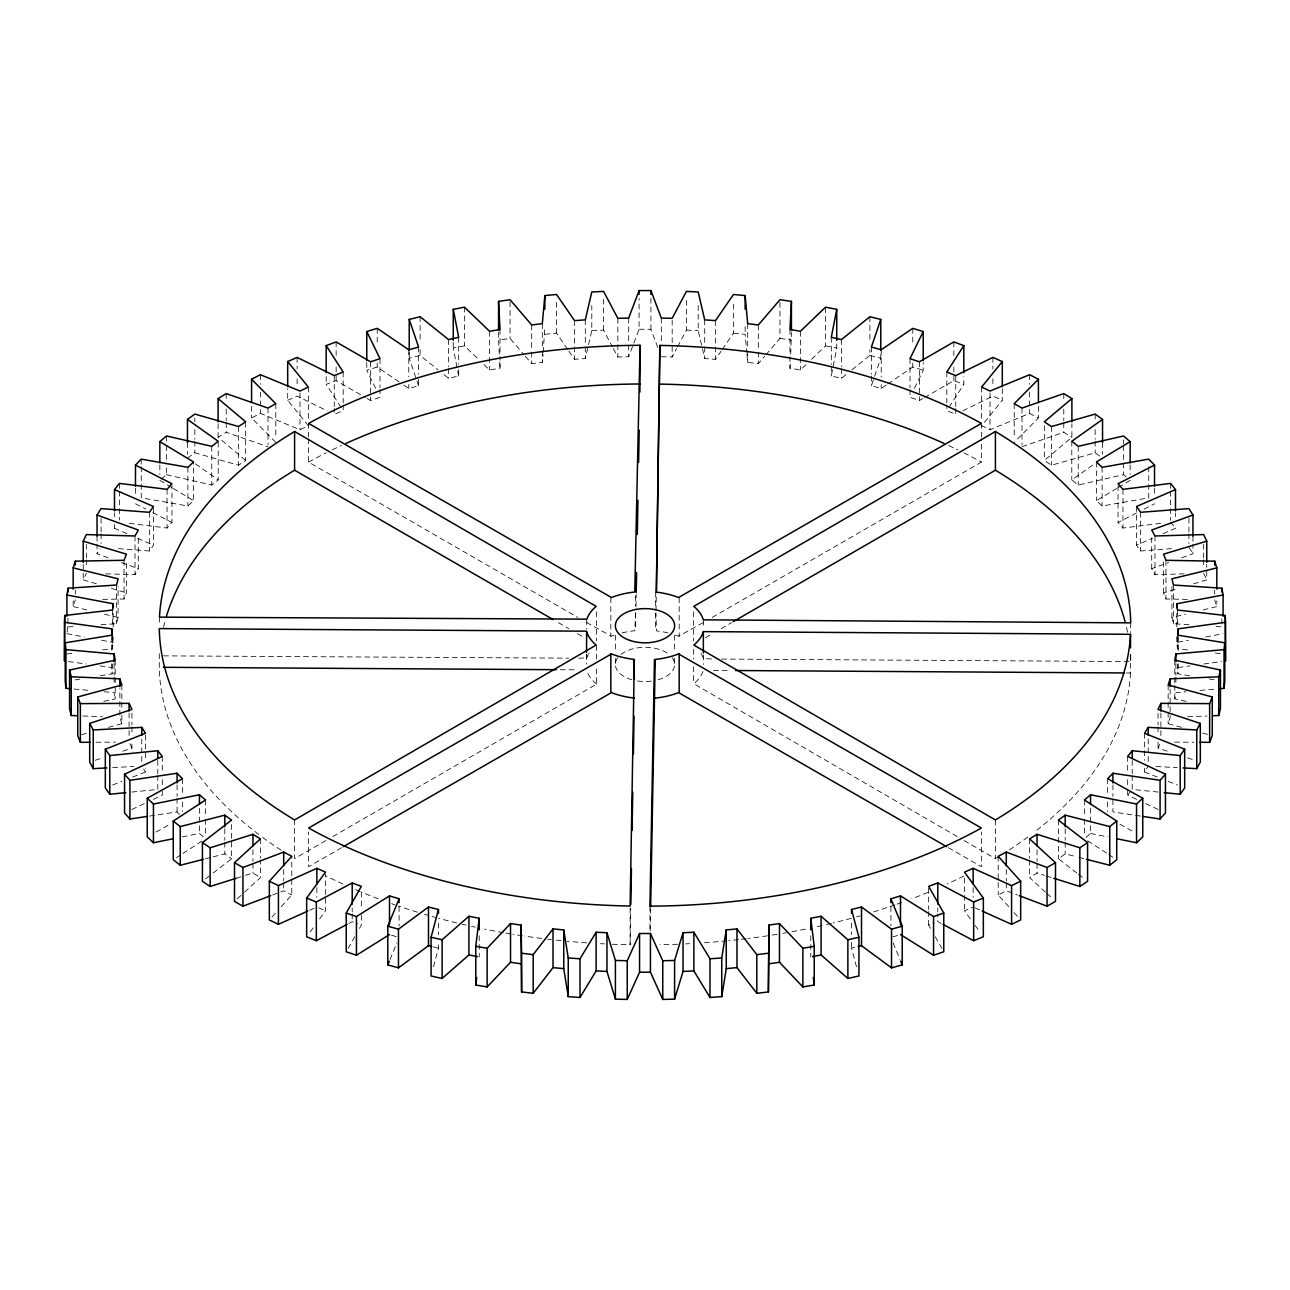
<?xml version="1.0" encoding="UTF-8"?>
<svg xmlns="http://www.w3.org/2000/svg" width="1290" height="1290" viewBox="0 0 1290 1290"><rect width="100%" height="100%" fill="white"/><g stroke="black" fill="none" stroke-linecap="round" stroke-linejoin="round"><path stroke-width="0.75" stroke-dasharray="5 3.75" d="M612.331 944.232A485.75 280.446 0 0 0 630.133 944.731L630.762 908.628M667.946 632.89A59.243 34.201 0 0 0 656.417 630.858L655.965 612.734M655.997 610.718L656.271 594.674M622.054 632.89A59.243 34.201 0 0 1 634.777 630.729L635.938 608.59M635.986 606.59L636.196 594.561M650.208 930.816L650.612 908.757M1189.606 675.75L1177.883 673.832L1178.109 663.689M805.992 364.619L800.413 369.972L789.98 368.214L790.286 362.184M790.706 354.153L791.431 332.352M525.32 356.233L531.674 363.651L542.316 362.377L543.042 354.347M543.219 352.331L544.848 326.531M102.587 649.854L112.552 648.725L113.214 636.647M67.209 631.987L68.112 617.217M1186.203 701.341L1174.787 698.874L1175.899 692.633L1185.929 691.73M845.95 374.664L841.467 378.276L831.308 376.019L836.742 348.058L836.742 342.253M568.89 351.138L574.518 359.313L585.305 358.539L591.788 330.659L591.788 305.504M101.039 624.731L116.535 623.715L118.083 617.507L118.083 586.547M433.537 966.726L438.471 948.182L438.471 942.377M86.849 609.912L73.175 606.59L75.336 599.866M578.662 658.222L586.869 657.836A59.243 34.201 0 0 1 588.337 654.449M1181.575 727.334L1168.16 723.69L1170.143 717.53L1170.143 688.505M886.198 385.081L881.215 388.467L871.411 385.742L880.764 358.136L880.764 352.331M613.379 348.606L617.829 357.007L628.682 356.75L639.082 329.272L639.082 298.312M102.62 599.382L124.05 598.995L126.468 592.868L126.468 561.908M390.048 959.421L396.836 942.99M96.395 583.822L83.237 579.871L86.349 573.276M1167.24 751.167L1158.049 748.119L1160.903 742.056M914.4 388.306L923.221 370.246L923.221 362.506M661.318 356.75L672.171 357.007L676.621 348.606M677.524 346.929L686.409 330.111L686.409 299.151M105.812 573.84L135.015 574.695L138.288 568.697L138.288 537.753M348.123 948.44L354.734 936.75M359.459 928.381L361.345 925.043L361.345 911.498M108.296 557.812L97.04 553.716L100.072 548.895M1157.307 777.064L1144.52 771.984L1148.229 766.083M948.956 407.398L963.824 384.323L963.824 376.583M698.212 305.504L698.212 330.659L704.695 358.539L715.482 359.313L721.11 351.138M722.239 349.509L733.478 333.159L733.478 302.215M118.47 548.621L149.382 550.991L153.494 545.17L153.494 506.486M310.181 931.912L314.905 925.414M319.614 918.932L325.499 910.821L325.499 874.072M126.904 533.673L114.504 528.303L116.955 525.191M1136.667 799.365L1127.67 795.14L1131.072 790.851M1002.314 388.645L1002.314 400.255L981.642 425.732L990.011 429.747L1029.63 413.364L1038.418 417.944L1014.214 442.373M746.958 354.347L747.684 362.377L758.327 363.651L764.68 356.233M765.954 354.75L779.95 338.432L779.95 301.667M129.339 523.321L167.039 528.045L171.957 522.45L171.957 485.685M271.964 917.013L275.931 912.594M281.22 906.725L291.782 894.97L291.782 856.286M811.571 359.265L825.519 345.865L825.519 307.165M141.255 466.867L141.255 497.827L187.888 506.003L193.581 500.649L193.581 461.965M237.376 898.759L243.133 893.47M244.568 892.148L260.403 877.587L260.403 860.172M161.169 479.203L166.458 474.672L166.458 463.062M1085.986 837.371L1090.55 833.469L1090.55 808.314M1099.596 455.983L1095.162 452.79L1051.463 465.222L1044.336 460.482L1071.893 437.278L1071.893 423.733M957.228 836.565L693.827 683.781A59.243 34.201 0 0 0 703.131 671.01M851.932 369.859L869.895 355.427L869.895 349.622M166.458 474.672L211.77 485.024L218.203 479.961L218.203 441.261M205.481 878.942L211.625 874.201M213.156 873.007L231.587 858.769L231.587 820.085M187.453 458.127L194.838 452.79L238.537 465.222L245.664 460.482L245.664 421.798M1076.844 873.007L1058.413 858.769L1065.201 853.867L1076.811 856.834M1126.186 476.945L1123.542 474.672L1078.23 485.024L1071.796 479.961L1094.452 463.868M887.859 383.952L912.772 367.037L923.221 370.246M176.488 857.657L181.326 854.48M182.938 853.432L202.304 840.79M245.664 460.482L218.107 437.278L226.218 432.295L268.014 446.759M1045.432 892.148L1029.597 877.587L1037.047 873.007L1044.497 875.346M1148.745 466.867L1148.745 497.827L1102.111 506.003L1096.419 500.649L1116.656 488.475M1118.349 487.459L1130.153 480.348M909.998 389.596L909.998 397.32L919.383 400.497L922.834 398.513M924.559 397.53L953.858 380.631L963.824 384.323M325.838 840.58L294.588 858.64L294.588 819.94M332.772 836.565L596.609 684.135L596.609 666.737M675.492 635.099A59.243 34.201 0 0 1 678.54 636.228L703.485 622.457M712.177 617.442L981.4 462.11L981.4 438.89M341.608 847.691L308.6 866.719L308.6 831.905M705.533 637.679L712.483 633.664M721.158 628.649L731.575 622.635M156.042 832.034L170.087 824.229M348.784 923.463L352.202 921.64L357.685 923.688M275.786 442.373L251.582 417.944L260.37 413.364L299.99 429.747L308.358 425.732L287.686 400.255L287.686 388.645M1008.78 906.725L998.218 894.97L1006.297 890.761L1017.407 894.97M1160.661 523.321L1122.961 528.045L1118.043 522.45L1137.151 512.678M1144.101 509.115L1154.518 503.793M962.808 410.833L992.897 396.111L1002.314 400.255M131.757 809.523L144.335 803.606M153.333 799.365L162.33 795.14L162.33 789.335M309.536 910.305L315.034 907.837M287.686 400.255L297.103 396.111L327.192 410.833M970.386 918.932L964.501 910.821L973.144 907.015M1171.53 548.621L1140.618 550.991L1136.506 545.17L1152.454 538.269M1163.096 533.673L1175.496 528.303L1175.496 524.433M586.515 622.457L611.46 636.228A59.243 34.201 0 0 1 614.508 635.099M112.617 785.029L121.744 781.401M132.693 777.064L145.48 771.984L145.48 768.114M272.593 894.97L283.703 890.761L291.782 894.97M341.044 407.398L326.177 384.323L336.142 380.631L365.441 397.53M930.542 928.381L928.655 925.043L934.137 923.011M1184.188 573.84L1154.985 574.695L1151.712 568.697L1168.579 562.569M1181.705 557.812L1192.96 553.716L1192.96 544.041M1021.986 446.759L1063.782 432.295L1071.893 437.278M367.166 398.513L370.617 400.497L380.002 397.32L380.002 389.596M95.202 760.294L102.539 757.859M122.76 751.167L131.951 748.119L131.951 742.314M236.215 878.28L243.649 875.942M245.503 875.346L252.953 873.007L260.403 877.587M375.6 388.306L366.779 370.246L377.228 367.037L402.141 383.952M892.825 936.927L898.582 935.169M1187.38 599.382L1165.95 598.995L1163.532 592.868L1178.576 588.353M1193.605 583.822L1206.763 579.871L1206.763 564.391M403.802 385.081L408.785 388.467L418.589 385.742L418.589 376.067M81.576 734.623L87.317 733.059M108.424 727.334L121.841 723.69L121.841 712.096M205.433 858.834L211.254 857.334M213.189 856.834L224.799 853.867L231.587 858.769M418.589 385.742L409.236 358.136L420.105 355.427L438.068 369.859M856.463 966.726L851.529 948.182L858.189 946.521M1188.961 624.731L1173.465 623.715L1171.917 617.507L1185.574 614.185M1203.151 609.912L1216.825 606.59L1216.825 600.785M444.05 374.664L448.533 378.276L458.692 376.019L458.692 366.344M103.797 701.341L115.213 698.874L115.213 685.345M182.213 836.936L199.45 833.469L205.529 838.677M458.692 376.019L453.258 348.058L464.481 345.865L478.429 359.265M1187.413 649.854L1177.448 648.725L1176.786 642.452L1188.364 640.259M1205.715 636.986L1223.081 633.696M484.008 364.619L489.587 369.972L500.02 368.214L500.02 356.604M74.997 679.911L80.851 678.943M100.394 675.75L112.117 673.832L112.117 664.157M149.559 816.054L177.069 811.926L181.052 816.038M499.294 354.153L498.569 340.092L510.05 338.432L524.046 354.75M1178.109 667.559L1189.961 665.914M1203.78 664.011L1221.549 661.544M66.741 653.933L74.707 653.03M131.806 792.044L157.799 789.416L157.799 775.871M544.848 334.271L556.522 333.159L567.761 349.509M1199.974 690.472L1216.019 689.037M68.112 626.892L73.933 626.505M112.665 767.615L134.015 766.486M591.788 330.659L603.591 330.111L612.476 346.929M1187.639 716.788L1207.085 715.982M95.96 742.234L115.455 742.137M639.082 329.272L650.918 329.272L657.852 347.591M1174.545 742.137L1194.04 742.234M163.508 655.852L568.6 658.158M711.532 658.997L703.356 658.513A59.243 34.201 0 0 0 701.663 654.449M721.61 659.061L1130.717 661.56L1130.717 653.82M713.418 670.381L729.543 670.478M1126.493 672.977L1130.524 672.993L1130.524 653.643M560.328 669.72L576.453 669.816M82.915 715.982L102.361 716.788M686.409 330.111L698.212 330.659M1155.985 766.486L1177.335 767.615M1216.067 626.505L1221.888 626.892L1221.888 617.217M73.982 689.037L90.026 690.472M104.071 691.73L114.101 692.633L115.213 698.874M733.478 333.159L745.152 334.271L746.781 352.331M1158.194 792.044L1132.201 789.416L1132.201 775.871M1215.293 653.03L1223.259 653.933M68.451 661.544L86.22 664.011M100.04 665.914L111.891 667.559L112.117 673.832M779.95 338.432L791.431 340.092M1140.441 816.054L1112.931 811.926L1112.931 798.397M1209.149 678.943L1215.003 679.911M66.919 633.696L84.285 636.986M101.636 640.259L113.214 642.452M825.519 345.865L836.742 348.058M1090.55 833.469L1107.788 836.936M104.426 614.185L118.083 617.507M869.895 355.427L880.764 358.136M433.472 946.941L438.471 948.182M1078.746 857.334L1084.568 858.834M1202.683 733.059L1208.424 734.623M111.424 588.353L126.468 592.868M391.418 935.169L397.175 936.927M1046.351 875.942L1053.785 878.28M1187.461 757.859L1194.798 760.294M121.421 562.569L138.288 568.697M1168.256 781.401L1177.383 785.029M137.546 538.269L153.494 545.17M318.582 907.773L325.499 910.821M974.966 907.837L980.464 910.305M1145.665 803.606L1158.243 809.523M135.482 503.793L145.899 509.115M152.849 512.678L171.957 522.45M941.216 923.463L937.798 921.64L937.798 913.917M1119.914 824.229L1133.958 832.034M308.6 438.89L308.6 462.11L577.823 617.442M964.162 840.58L995.412 858.64A485.75 280.446 0 0 0 1000.524 855.512M558.425 622.635L568.842 628.649M577.517 633.664L584.467 637.679M948.392 847.691L981.4 866.719L981.4 831.905M159.847 480.348L171.651 487.459M173.344 488.475L193.581 500.649M1087.696 840.79L1107.062 853.432M1108.674 854.48L1113.512 857.657M195.548 463.868L218.203 479.961M1078.376 874.201L1084.519 878.942M596.609 684.135L596.174 683.781A59.243 34.201 0 0 1 586.869 671.01M1046.867 893.47L1052.624 898.759M1014.069 912.594L1018.036 917.013M1170.578 522.079L1175.496 528.303M975.095 925.414L979.819 931.912M1188.929 547.283L1192.96 553.716M143.625 769.034L145.48 771.984M935.266 936.75L941.877 948.44M1203.651 573.276L1206.763 579.871M129.806 743.572L131.951 748.119M893.164 942.99L899.952 959.421M1214.664 599.866L1216.825 606.59M121.841 723.69L119.857 717.53L119.857 688.505M499.714 362.184L500.02 368.214M1214.664 590.191L1214.664 594.061M1203.651 544.251L1203.651 557.796M1203.651 559.731L1203.651 567.471M1192.96 536.301L1192.96 542.106M1188.929 518.274L1188.929 531.819M1188.929 533.738L1188.929 543.413M1178.109 636.599L1178.109 652.079M1177.883 635.148L1177.883 650.612M1177.883 664.157L1177.883 673.832M1177.448 610.025L1177.448 625.505M1177.448 637.115L1177.448 648.725M1176.786 613.443L1176.786 626.988M1176.786 636.647L1176.786 642.452M1175.899 663.608L1175.899 675.218M1175.899 677.153L1175.899 682.958M1175.496 512.823L1175.496 516.693M1174.787 660.19L1174.787 683.41M1174.787 685.345L1174.787 698.874M1173.465 585.031L1173.465 623.715M1171.917 586.547L1171.917 617.507M1170.578 483.395L1170.578 489.184M1170.578 491.119L1170.578 520.144M1168.16 685.006L1168.16 700.486M1168.16 702.421L1168.16 710.161M1168.16 712.096L1168.16 723.69M1165.95 560.295L1165.95 598.995M1163.532 561.908L1163.532 592.868M1160.903 713.031L1160.903 736.251M1158.049 713.289L1158.049 724.899M1158.049 726.834L1158.049 734.574M1158.049 742.314L1158.049 748.119M1154.985 535.995L1154.985 574.695M1154.518 488.313L1154.518 496.053M1151.712 537.753L1151.712 568.697M1148.229 738.993L1148.229 762.213M1144.52 733.284L1144.52 760.374M1144.52 768.114L1144.52 771.984M1140.618 512.291L1140.618 550.991M1136.506 506.486L1136.506 545.17M1132.201 760.407L1132.201 773.952M1130.717 622.86L1130.717 632.535M1130.153 464.868L1130.153 474.543M1127.67 756.44L1127.67 771.92M1127.67 779.66L1127.67 787.4M1127.67 789.335L1127.67 795.14M1123.542 439.842L1123.542 443.712M1123.542 445.647L1123.542 461.127M1123.542 463.062L1123.542 474.672M1122.961 489.345L1122.961 528.045M1118.043 485.685L1118.043 522.45M1112.931 784.852L1112.931 796.462M1107.61 778.725L1107.61 794.188M1107.61 801.928L1107.61 811.604M1102.547 442.647L1102.547 454.257M1102.111 467.319L1102.111 506.003M1096.419 461.965L1096.419 500.649M1095.162 414.09L1095.162 421.83M1095.162 429.57L1095.162 439.245M1095.162 441.18L1095.162 452.79M1084.471 799.977L1084.471 817.392M1084.471 819.327L1084.471 834.807M1078.23 446.324L1078.23 485.024M1071.796 441.261L1071.796 479.961M1065.201 828.712L1065.201 840.322M1065.201 842.257L1065.201 853.867M1063.782 393.611L1063.782 401.351M1063.782 409.091L1063.782 420.701M1063.782 422.636L1063.782 432.295M1058.413 820.085L1058.413 858.769M1051.463 426.538L1051.463 465.222M1044.336 425.668L1044.336 460.482M1038.418 406.334L1038.418 417.944M1037.047 849.788L1037.047 861.398M1037.047 863.332L1037.047 873.007M1029.63 374.681L1029.63 384.339M1029.63 392.079L1029.63 413.364M1029.597 838.887L1029.597 858.237M1029.597 860.172L1029.597 877.587M1021.986 408.075L1021.986 444.824M1014.214 403.673L1014.214 438.503M1006.297 869.476L1006.297 881.086M1006.297 883.021L1006.297 890.761M998.218 856.286L998.218 894.97M995.412 819.94L995.412 858.64M992.897 357.411L992.897 369.021M992.897 378.696L992.897 386.436M990.011 392.982L990.011 429.747M981.642 387.048L981.642 419.927M981.4 423.41L981.4 436.955M973.144 887.665L973.144 897.34M964.501 877.942L964.501 910.821M955.729 375.6L955.729 406.56M955.729 408.495L955.729 414.3L946.828 410.688L946.828 404.883M953.858 341.931L953.858 355.476M953.858 367.086L953.858 380.631M946.828 371.988L946.828 402.948M937.798 908.112L937.798 911.982M928.655 888.278L928.655 909.563M928.655 911.498L928.655 925.043M919.383 361.813L919.383 400.497M912.772 328.337L912.772 345.752M912.772 363.167L912.772 367.037M909.998 358.636L909.998 387.661M890.906 906.564L890.906 925.914M881.215 349.784L881.215 376.857M881.215 384.597L881.215 388.467M871.411 347.058L871.411 374.132M871.411 376.067L871.411 385.742M869.895 316.727L869.895 341.882M851.529 923.043L851.529 934.637M851.529 942.377L851.529 948.182M841.467 339.576L841.467 366.666M841.467 368.601L841.467 378.276M831.308 337.319L831.308 364.409M831.308 366.344L831.308 376.019M810.781 935.685L810.781 956.97M800.413 331.288L800.413 369.972M789.98 329.514L789.98 354.669M789.98 356.604L789.98 368.214M758.327 324.951L758.327 350.106M758.327 352.041L758.327 363.651M747.684 323.677L747.684 348.832M747.684 350.767L747.684 362.377M745.152 326.531L745.152 334.271M715.482 320.613L715.482 359.313M704.695 319.856L704.695 345.011M704.695 346.945L704.695 358.539M703.469 620.264L703.469 628.004M703.356 654.836L703.356 664.511M693.391 611.799L693.391 640.824M693.391 649.322L693.391 658.997M693.391 666.737L693.391 684.135M679.169 597.786L679.169 636.486M674.622 635.228L674.622 651.047M674.622 658.432L674.622 664.592M672.171 320.259L672.171 357.007M661.318 318.066L661.318 343.204M655.659 592.078L655.659 605.623M655.659 613.363L655.659 630.778M650.918 298.312L650.918 329.272M649.95 906.161L649.95 931.299M635.535 595.835L635.535 605.51M635.535 613.25L635.535 630.665M630.133 907.967L630.133 944.731M628.682 318.066L628.682 343.204M628.682 345.139L628.682 356.75M617.829 318.324L617.829 357.007M615.378 635.228L615.378 651.047M615.378 658.432L615.378 664.592M610.831 597.786L610.831 636.486M603.591 299.151L603.591 330.111M596.609 611.799L596.609 640.824M596.609 645.452L596.609 658.997M586.724 619.571L586.724 629.246M586.724 654.401L586.724 658.271M586.531 654.401L586.531 664.076M585.305 319.856L585.305 345.011M585.305 346.945L585.305 358.539M574.518 320.613L574.518 359.313M556.522 302.215L556.522 333.159M542.316 323.677L542.316 348.832M542.316 350.767L542.316 362.377M531.674 324.951L531.674 350.106M531.674 352.041L531.674 363.651M510.05 301.667L510.05 338.432M500.02 329.514L500.02 354.669M498.569 332.352L498.569 340.092M489.587 331.288L489.587 369.972M479.219 935.685L479.219 956.97M464.481 307.165L464.481 345.865M458.692 337.319L458.692 364.409M453.258 342.253L453.258 348.058M448.533 339.576L448.533 366.666M448.533 368.601L448.533 378.276M438.471 923.043L438.471 934.637M420.105 316.727L420.105 341.882M420.105 349.622L420.105 355.427M418.589 347.058L418.589 374.132M409.236 352.331L409.236 358.136M408.785 349.784L408.785 376.857M408.785 384.597L408.785 388.467M399.094 906.564L399.094 925.914M380.002 358.636L380.002 387.661M377.228 328.337L377.228 345.752M377.228 363.167L377.228 367.037M370.617 361.813L370.617 400.497M366.779 362.506L366.779 370.246M361.345 892.148L361.345 909.563M352.202 908.112L352.202 911.982M352.202 913.917L352.202 921.64M343.172 371.988L343.172 402.948M343.172 404.883L343.172 410.688L334.271 414.3L334.271 408.495M336.142 341.931L336.142 355.476M336.142 367.086L336.142 380.631M334.271 375.6L334.271 406.56M326.177 376.583L326.177 384.323M316.856 887.665L316.856 897.34M308.6 423.41L308.6 436.955M308.358 387.048L308.358 419.927M299.99 392.982L299.99 429.747M297.103 357.411L297.103 369.021M297.103 378.696L297.103 386.436M283.703 869.476L283.703 881.086M283.703 883.021L283.703 890.761M275.786 403.673L275.786 438.503M268.014 408.075L268.014 444.824M260.37 374.681L260.37 384.339M260.37 392.079L260.37 413.364M260.403 838.887L260.403 858.237M252.953 849.788L252.953 861.398M252.953 863.332L252.953 873.007M251.582 406.334L251.582 417.944M238.537 426.538L238.537 465.222M226.218 393.611L226.218 401.351M226.218 409.091L226.218 420.701M226.218 422.636L226.218 432.295M224.799 828.712L224.799 840.322M224.799 842.257L224.799 853.867M218.107 423.733L218.107 437.278M211.77 446.324L211.77 485.024M205.529 799.977L205.529 817.392M205.529 819.327L205.529 834.807M199.45 808.314L199.45 833.469M194.838 417.96L194.838 421.83M194.838 429.57L194.838 439.245M194.838 441.18L194.838 452.79M187.888 467.319L187.888 506.003M187.453 442.647L187.453 454.257M182.39 778.725L182.39 794.188M182.39 801.928L182.39 811.604M177.069 784.852L177.069 796.462M177.069 798.397L177.069 811.926M167.039 489.345L167.039 528.045M166.458 435.972L166.458 443.712M166.458 445.647L166.458 461.127M162.33 756.44L162.33 771.92M162.33 779.66L162.33 787.4M159.847 464.868L159.847 474.543M159.476 617.136L159.476 624.876M159.283 653.74L159.283 667.285A485.75 280.446 0 0 0 260.644 835.904M157.799 760.407L157.799 773.952M149.382 512.291L149.382 550.991M145.48 735.219L145.48 760.374M141.771 738.993L141.771 762.213M141.255 459.127L141.255 464.932M135.482 488.313L135.482 496.053M135.015 535.995L135.015 574.695M131.951 713.289L131.951 724.899M131.951 726.834L131.951 734.574M129.097 713.031L129.097 736.251M124.05 560.295L124.05 598.995M121.841 685.006L121.841 700.486M121.841 702.421L121.841 710.161M119.422 483.395L119.422 489.184M119.422 491.119L119.422 520.144M116.535 585.031L116.535 623.715M115.213 660.19L115.213 683.41M114.504 512.823L114.504 516.693M114.504 524.433L114.504 528.303M114.101 663.608L114.101 675.218M114.101 677.153L114.101 682.958M113.214 613.443L113.214 626.988M112.552 610.025L112.552 625.505M112.552 637.115L112.552 648.725M112.117 635.148L112.117 650.612M111.891 636.599L111.891 652.079M111.891 663.689L111.891 667.559M101.072 518.274L101.072 531.819M101.072 533.738L101.072 543.413M97.04 536.301L97.04 542.106M97.04 544.041L97.04 553.716M86.349 544.251L86.349 557.796M86.349 559.731L86.349 567.471M83.237 564.391L83.237 579.871M75.336 590.191L75.336 594.061M73.175 600.785L73.175 606.59M672.3 657.787A29.622 17.093 0 0 1 656.481 680.185M651.289 681.12A29.622 17.093 0 0 1 636.954 680.878M631.874 679.749A29.622 17.093 0 0 1 617.7 657.787M620.925 654.449A29.622 17.093 0 0 1 669.075 654.449M1130.524 672.993A485.75 280.446 0 0 1 1033.87 832.485M1027.84 837.033A485.75 280.446 0 0 1 1008.845 850.223M963.84 875.991A485.75 280.446 0 0 1 947.086 884.037M928.107 892.309A485.75 280.446 0 0 1 911.772 898.791M901.758 902.484A485.75 280.446 0 0 1 896.695 904.274M894.986 904.87A485.75 280.446 0 0 1 872.556 912.191M860.204 915.836A485.75 280.446 0 0 1 856.657 916.835M851.287 918.319A485.75 280.446 0 0 1 833.179 922.963M831.34 923.398A485.75 280.446 0 0 1 824.004 925.124M822.149 925.543A485.75 280.446 0 0 1 814.748 927.188M805.428 929.123A485.75 280.446 0 0 1 790.383 932.009M786.594 932.686A485.75 280.446 0 0 1 782.804 933.347M777.096 934.299A485.75 280.446 0 0 1 771.356 935.202M767.534 935.798A485.75 280.446 0 0 1 748.248 938.459M746.313 938.701A485.75 280.446 0 0 1 740.492 939.394M738.557 939.604A485.75 280.446 0 0 1 728.802 940.652M726.851 940.845A485.75 280.446 0 0 1 703.324 942.829M689.521 943.683A485.75 280.446 0 0 1 685.587 943.877M677.669 944.232A485.75 280.446 0 0 1 659.867 944.731M604.413 943.877A485.75 280.446 0 0 1 600.479 943.683M586.676 942.829A485.75 280.446 0 0 1 567.052 941.232M561.198 940.652A485.75 280.446 0 0 1 555.345 940.039M551.443 939.604A485.75 280.446 0 0 1 547.557 939.168M541.752 938.459A485.75 280.446 0 0 1 524.385 936.072M522.466 935.798A485.75 280.446 0 0 1 512.904 934.299M511.001 933.976A485.75 280.446 0 0 1 505.293 933.009M503.406 932.686A485.75 280.446 0 0 1 484.572 929.123M475.252 927.188A485.75 280.446 0 0 1 471.543 926.365M465.996 925.124A485.75 280.446 0 0 1 462.32 924.269M456.821 922.963A485.75 280.446 0 0 1 438.713 918.319M436.923 917.835A485.75 280.446 0 0 1 424.475 914.288M417.444 912.191A485.75 280.446 0 0 1 398.417 906.048M395.014 904.87A485.75 280.446 0 0 1 391.612 903.677M378.228 898.791A485.75 280.446 0 0 1 361.893 892.309M360.281 891.632A485.75 280.446 0 0 1 355.492 889.616M342.914 884.037A485.75 280.446 0 0 1 326.16 875.991M281.156 850.223A485.75 280.446 0 0 1 262.16 837.033M163.508 627.343A485.75 280.446 0 0 1 164.927 621.683M308.6 462.11A485.75 280.446 0 0 1 326.16 452.838M332.175 449.871A485.75 280.446 0 0 1 341.366 445.518M948.634 445.518A485.75 280.446 0 0 1 957.825 449.871M963.84 452.838A485.75 280.446 0 0 1 981.4 462.11M1126.493 627.343A485.75 280.446 0 0 1 1127.702 633.019M1130.524 655.836A485.75 280.446 0 0 1 1130.717 661.56M588.692 653.788A59.243 34.201 0 0 1 589.078 653.127M700.922 653.127A59.243 34.201 0 0 1 701.309 653.788"/><path stroke-width="1.5" d="M634.341 659.367L630.133 906.032A485.75 280.446 0 0 1 308.6 828.035L611.46 653.917A59.243 34.201 0 0 0 633.584 659.287L634.341 678.717M630.826 904.629L631.439 868.525M632.084 830.421L632.745 792.318M633.39 754.215L634.035 716.111M659.867 345.414L656.417 592.158A59.243 34.201 0 0 1 678.54 597.528L981.4 423.41A485.75 280.446 0 0 0 659.867 345.414L656.304 592.674M640.05 345.285L634.777 592.029A59.243 34.201 0 0 0 611.46 597.528L308.6 423.41A485.75 280.446 0 0 1 640.05 345.285L639.904 392.015M636.228 592.545L636.599 572.502M637.292 534.399L637.921 500.31M638.615 462.191L639.195 430.118M654.465 659.48L649.95 906.161A485.75 280.446 0 0 0 981.4 828.035L678.54 653.917A59.243 34.201 0 0 1 655.223 659.416L650.644 906.741M498.569 301.392L500.02 329.514L489.587 331.288L464.481 307.165L453.258 309.358L458.692 337.319L448.533 339.576L420.105 316.727L409.236 319.436L418.589 347.058L408.785 349.784L377.228 328.337L366.779 331.562L380.002 358.636L370.617 361.813L336.142 341.931L326.177 345.623L343.172 371.988L334.271 375.6L297.103 357.411L287.686 361.555L308.358 387.048L299.99 391.047L260.37 374.681L251.582 379.26L275.786 403.673L268.014 408.075L226.218 393.611L218.107 398.594L245.664 421.798L238.537 426.538L194.838 414.09L187.453 419.427L218.203 441.261L211.77 446.324L166.458 435.972L159.847 441.648L193.581 461.965L187.888 467.319L141.255 459.127L135.482 465.093L171.957 483.75L167.039 489.345L119.422 483.395L114.504 489.603L153.494 506.486L149.382 512.291L101.072 508.599L97.04 515.016L138.288 530.013L135.015 535.995L86.349 534.576L83.237 541.171L126.468 554.168L124.05 560.295L75.336 561.166L73.175 567.89L118.083 578.807L116.535 585.031L68.112 588.192L66.919 594.996L113.214 603.768L112.552 610.025L64.742 615.475L64.5 622.296L111.891 628.859L112.117 635.148L65.226 642.807L65.951 649.628L114.101 653.933L115.213 660.19L69.563 670.042L71.256 676.799L119.857 678.83L121.841 685.006L77.739 696.971L80.367 703.631L129.097 703.372L131.951 709.419L89.687 723.432L93.251 729.947L141.771 727.383L145.48 733.284L105.328 749.232L109.795 755.569L157.799 750.732L162.33 756.44L124.549 774.226L129.919 780.321L177.069 773.242L182.39 778.725L147.254 798.22L153.446 804.041L199.45 794.769L205.529 799.977L173.263 821.069L180.261 826.584L224.799 815.167L231.587 820.085L202.417 842.612L210.157 847.788L252.953 834.308L260.403 838.887L234.506 862.72L242.955 867.509L283.703 852.077L291.782 856.286L269.336 881.247L278.43 885.617L316.856 868.315L325.499 872.137L306.649 898.082L316.34 902L352.202 882.957L361.345 886.343L346.236 913.094L356.443 916.561L389.499 895.873L399.094 898.824L387.79 926.204L398.465 929.171L428.49 906.999L438.471 909.498L431.07 937.298L431.07 975.998L442.131 978.449L442.131 939.749L468.915 916.255L479.219 918.27L475.768 946.328L475.768 985.028L487.136 986.947L487.136 948.263L510.518 923.576L521.063 925.091L521.595 991.929L533.189 993.316L533.189 954.616L553.023 928.913L563.746 929.929L563.746 968.629L568.245 996.638L580 997.476L580 958.776L596.125 932.235L606.961 932.751L606.961 971.435L615.411 999.153L627.246 999.428L627.246 960.727L639.566 933.508L650.434 933.508L650.434 972.208L662.754 999.428L674.589 999.153L674.589 960.453L683.039 932.751L693.875 932.235L693.875 970.918L710 997.476L721.755 996.638L721.755 957.954L726.254 929.929L736.977 928.913L736.977 967.613L756.811 993.316L768.405 991.929L768.937 925.091L779.482 923.576L802.864 948.263L802.864 986.947L814.232 985.028L814.232 946.328L810.781 918.27L821.085 916.255L847.869 939.749L847.869 978.449L858.93 975.998L858.93 937.298L851.529 909.498L861.51 906.999L891.535 929.171L902.21 926.204L890.906 898.824L900.501 895.873L933.557 916.561L943.764 913.094L928.655 886.343L937.798 882.957L973.66 902L983.351 898.082L964.501 872.137L973.144 868.315L1011.57 885.617L1020.664 881.247L998.218 856.286L1006.297 852.077L1047.045 867.509L1055.494 862.72L1029.597 838.887L1037.047 834.308L1079.843 847.788L1087.583 842.612L1058.413 820.085L1065.201 815.167L1109.739 826.584L1116.737 821.069L1084.471 799.977L1090.55 794.769L1136.555 804.041L1142.746 798.22L1107.61 778.725L1112.931 773.242L1160.081 780.321L1165.45 774.226L1127.67 756.44L1132.201 750.732L1180.205 755.569L1184.671 749.232L1144.52 733.284L1148.229 727.383L1196.749 729.947L1200.313 723.432L1158.049 709.419L1160.903 703.372L1209.633 703.631L1212.261 696.971L1168.16 685.006L1170.143 678.83L1218.744 676.799L1220.437 670.042L1174.787 660.19L1175.899 653.933L1224.049 649.628L1224.774 642.807L1177.883 635.148L1178.109 628.859L1225.5 622.296L1225.258 615.475L1177.448 610.025L1176.786 603.768L1223.081 594.996L1221.888 588.192L1173.465 585.031L1171.917 578.807L1216.825 567.89L1214.664 561.166L1165.95 560.295L1163.532 554.168L1206.763 541.171L1203.651 534.576L1154.985 535.995L1151.712 530.013L1192.96 515.016L1188.929 508.599L1140.618 512.291L1136.506 506.486L1175.496 489.603L1170.578 483.395L1122.961 489.345L1118.043 483.75L1154.518 465.093L1148.745 459.127L1102.111 467.319L1096.419 461.965L1130.153 441.648L1123.542 435.972L1078.23 446.324L1071.796 441.261L1102.547 419.427L1095.162 414.09L1051.463 426.538L1044.336 421.798L1071.893 398.594L1063.782 393.611L1021.986 408.075L1014.214 403.673L1038.418 379.26L1029.63 374.681L990.011 391.047L981.642 387.048L1002.314 361.555L992.897 357.411L955.729 375.6L946.828 371.988L963.824 345.623L953.858 341.931L919.383 361.813L909.998 358.636L923.221 331.562L912.772 328.337L881.215 349.784L871.411 347.058L880.764 319.436L869.895 316.727L841.467 339.576L831.308 337.319L836.742 309.358L825.519 307.165L800.413 331.288L789.98 329.514L791.431 301.392L779.95 299.731L758.327 324.951L747.684 323.677L745.152 295.587L733.478 294.475L715.482 320.613L704.695 319.856L698.212 291.975L686.409 291.411L672.171 318.324L661.318 318.066L650.918 290.572L639.082 290.572L628.682 318.066L617.829 318.324L603.591 291.411L591.788 291.975L585.305 319.856L574.518 320.613L556.522 294.475L544.848 295.587L542.316 323.677L531.674 324.951L510.05 299.731L498.569 301.392L498.569 330.417M768.405 991.929L768.937 925.091M1220.034 688.683L1224.049 688.328L1224.774 681.507L1224.774 642.807M475.768 985.028L476.687 977.546M721.755 996.638L726.254 968.629L726.254 929.929M1212.923 715.74L1218.744 715.499L1220.437 708.726L1220.437 670.042M674.589 999.153L683.039 971.435L683.039 932.751M1199.877 742.266L1209.633 742.331L1212.261 735.655L1212.261 696.971M431.811 946.521L428.49 945.699L398.465 967.855L387.79 964.888L389.306 961.244M627.246 999.428L639.566 972.208L639.566 933.508M1183.156 767.921L1196.749 768.647L1200.313 762.116L1200.313 723.432M580 997.476L596.125 970.918L596.125 932.235M1164.193 792.64L1180.205 794.253L1184.671 787.932L1184.671 749.232M533.189 993.316L553.023 967.613L553.023 928.913M1142.408 816.36L1160.081 819.005L1165.45 812.91L1165.45 774.226M487.136 986.947L510.518 962.275L510.518 923.576M1117.382 838.871L1136.555 842.741L1142.746 836.904L1142.746 798.22M442.131 978.449L468.915 954.955L468.915 916.255M1086.503 859.317L1109.739 865.268L1116.737 859.753L1116.737 821.069M1053.785 878.28L1079.843 886.472L1087.583 881.312L1087.583 842.612M346.236 913.094L346.236 951.794L356.443 955.245L389.499 934.573M995.412 431.505L693.827 606.365A59.243 34.201 0 0 1 703.356 619.829L1130.717 622.86A485.75 280.446 0 0 0 995.412 431.505L995.412 470.205A485.75 280.446 0 0 1 1125.073 621.683M343.334 846.675L611.46 692.601A59.243 34.201 0 0 0 633.584 697.971L634.341 698.051M733.317 621.619L995.412 470.205M1019.261 895.679L1047.045 906.193L1055.494 901.42L1055.494 862.72M306.649 898.082L306.649 936.766L316.34 940.7L347.075 924.366M982.287 911.127L1011.57 924.317L1020.664 919.947L1020.664 881.247M269.336 881.247L269.336 919.947L278.43 924.317L307.713 911.127M946.667 846.675L678.54 692.601A59.243 34.201 0 0 1 655.223 698.1L654.465 698.18M942.926 924.366L973.66 940.7L983.351 936.766L983.351 898.082M234.506 862.72L234.506 901.42L242.955 906.193L270.739 895.679M900.501 934.573L933.557 955.245L943.764 951.794L943.764 913.094M202.417 842.612L202.417 881.312L210.157 886.472L236.215 878.28M858.189 946.521L861.51 945.699L891.535 967.855L902.21 964.888L902.21 926.204M173.263 821.069L173.263 859.753L180.261 865.268L203.498 859.317M847.869 939.749L858.93 937.298M147.254 798.22L147.254 836.904L153.446 842.741L172.618 838.871M812.506 956.632L821.085 954.955L847.869 978.449M802.864 948.263L814.232 946.328M124.549 774.226L124.549 812.91L129.919 819.005L147.592 816.36M768.937 963.791L779.482 962.275L802.864 986.947M736.977 928.913L756.811 954.616L768.405 953.229M105.328 749.232L105.328 787.932L109.795 794.253L125.807 792.64M726.254 968.629L736.977 967.613M693.875 932.235L710 958.776L721.755 957.954M89.687 723.432L89.687 762.116L93.251 768.647L106.844 767.921M683.039 971.435L693.875 970.918M650.434 933.508L662.754 960.727L674.589 960.453M77.739 696.971L77.739 735.655L80.367 742.331L90.123 742.266M639.566 972.208L650.434 972.208M1130.524 634.309A485.75 280.446 0 0 1 995.412 819.94L693.827 645.081A59.243 34.201 0 0 0 703.356 631.616L1130.524 634.309L1130.524 647.838M586.531 631.181L159.283 628.585A485.75 280.446 0 0 0 294.588 819.94L596.174 645.081A59.243 34.201 0 0 1 586.644 631.616L586.531 652.466M735.59 670.526L1124.477 672.961M163.314 667.301L556.296 669.687M606.961 932.751L615.411 960.453L627.246 960.727M69.563 670.042L69.563 708.726L71.256 715.499L77.078 715.74M596.125 970.918L606.961 971.435M563.746 929.929L568.245 957.954L580 958.776M65.226 642.807L65.226 681.507L65.951 688.328L69.966 688.683M553.023 967.613L563.746 968.629M521.063 925.091L521.595 953.229L533.189 954.616M510.518 962.275L521.063 963.791M475.768 946.328L487.136 948.263M468.915 954.955L477.494 956.632M431.07 937.298L442.131 939.749M294.588 431.505L596.174 606.365A59.243 34.201 0 0 0 586.869 619.135L159.476 617.136A485.75 280.446 0 0 1 294.588 431.505L294.588 470.205A485.75 280.446 0 0 0 166.539 616.023M294.588 470.205L553.216 619.619M900.694 961.244L902.21 964.888M813.313 977.546L814.232 985.028M1225.5 622.296L1225.5 660.996L1225.258 615.475M1224.049 649.628L1224.049 688.328M1223.081 594.996L1223.081 616.281M1221.888 588.192L1221.888 592.062M1218.744 676.799L1218.744 715.499M1216.825 567.89L1216.825 589.175M1214.664 561.166L1214.664 565.036M1209.633 703.631L1209.633 742.331M1206.763 541.171L1206.763 562.456M1196.749 729.947L1196.749 768.647M1192.96 515.016L1192.96 536.301M1180.205 755.569L1180.205 794.253M1178.109 628.859L1178.109 634.664M1176.786 603.768L1176.786 607.638M1175.899 653.933L1175.899 661.673M1175.496 489.603L1175.496 510.888M1170.143 678.83L1170.143 686.57M1160.903 703.372L1160.903 711.096M1160.081 780.321L1160.081 819.005M1154.518 465.093L1154.518 486.378M1148.229 727.383L1148.229 735.123M1136.555 804.041L1136.555 842.741M1132.201 750.732L1132.201 758.472M1130.153 441.648L1130.153 462.933M1112.931 773.242L1112.931 782.917M1109.739 826.584L1109.739 865.268M1102.547 419.427L1102.547 442.647M1090.55 794.769L1090.55 804.444M1079.843 847.788L1079.843 886.472M1071.893 398.594L1071.893 421.798M1065.201 815.167L1065.201 826.777M1047.045 867.509L1047.045 906.193M1038.418 379.26L1038.418 402.464M1037.047 834.308L1037.047 845.918M1011.57 885.617L1011.57 924.317M1006.297 852.077L1006.297 865.606M1002.314 361.555L1002.314 386.71M973.66 902L973.66 940.7M973.144 868.315L973.144 883.795M963.824 345.623L963.824 372.713M937.798 882.957L937.798 904.242M933.557 916.561L933.557 955.245M923.221 331.562L923.221 360.571M900.501 895.873L900.501 924.898M891.535 929.171L891.535 967.855M890.906 898.824L890.906 902.694M880.764 319.436L880.764 350.396M861.51 906.999L861.51 945.699M851.529 909.498L851.529 913.368M836.742 309.358L836.742 340.318M821.085 916.255L821.085 954.955M810.781 918.27L810.781 929.88M791.431 301.392L791.431 330.417M779.482 923.576L779.482 962.275M756.811 954.616L756.811 993.316M745.152 295.587L745.152 309.132M710 958.776L710 997.476M703.356 631.616L703.356 652.901M679.169 653.659L679.169 692.359M662.754 960.727L662.754 999.428M650.918 290.572L650.918 294.442M639.082 290.572L639.082 294.442M615.411 960.453L615.411 999.153M610.831 653.659L610.831 692.359M568.245 957.954L568.245 996.638M544.848 295.587L544.848 309.132M521.595 953.229L521.595 991.929M479.219 918.27L479.219 929.88M453.258 309.358L453.258 340.318M438.471 909.498L438.471 913.368M428.49 906.999L428.49 945.699M409.236 319.436L409.236 350.396M399.094 898.824L399.094 902.694M398.465 929.171L398.465 967.855M389.499 895.873L389.499 924.898M387.79 926.204L387.79 964.888M366.779 331.562L366.779 360.571M356.443 916.561L356.443 955.245M352.202 882.957L352.202 904.242M326.177 345.623L326.177 372.713M316.856 868.315L316.856 883.795M316.34 902L316.34 940.7M287.686 361.555L287.686 386.71M283.703 852.077L283.703 865.606M278.43 885.617L278.43 924.317M252.953 834.308L252.953 845.918M251.582 379.26L251.582 402.464M242.955 867.509L242.955 906.193M224.799 815.167L224.799 826.777M218.107 398.594L218.107 421.798M210.157 847.788L210.157 886.472M199.45 794.769L199.45 804.444M187.453 419.427L187.453 442.647M180.261 826.584L180.261 865.268M177.069 773.242L177.069 782.917M159.847 441.648L159.847 462.933M157.799 750.732L157.799 758.472M153.446 804.041L153.446 842.741M141.771 727.383L141.771 735.123M135.482 465.093L135.482 486.378M129.919 780.321L129.919 819.005M129.097 703.372L129.097 711.096M119.857 678.83L119.857 686.57M114.504 489.603L114.504 510.888M114.101 653.933L114.101 661.673M113.214 603.768L113.214 607.638M111.891 628.859L111.891 634.664M109.795 755.569L109.795 794.253M97.04 515.016L97.04 536.301M93.251 729.947L93.251 768.647M83.237 541.171L83.237 562.456M80.367 703.631L80.367 742.331M75.336 561.166L75.336 565.036M73.175 567.89L73.175 589.175M71.256 676.799L71.256 715.499M68.112 588.192L68.112 592.062M66.919 594.996L66.919 616.281M65.951 649.628L65.951 688.328M64.742 615.475L64.5 660.996L64.5 622.296M346.026 443.389A485.75 280.446 0 0 1 640.05 383.985M659.867 384.097A485.75 280.446 0 0 1 943.974 443.389M629.923 640.437A29.622 17.093 0 0 0 674.622 625.892A29.622 17.093 0 0 0 630.455 610.831A29.622 17.093 0 0 0 629.923 640.437"/></g></svg>
